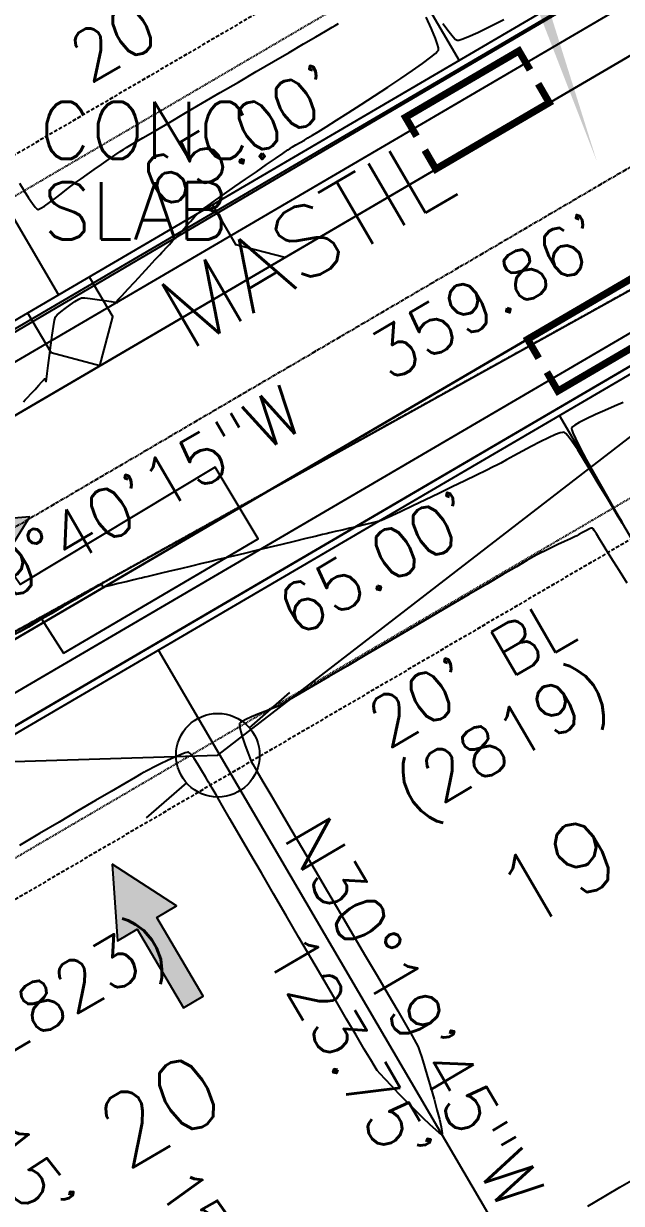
# Model space of a CAD drawing. Header units: feet. Extents: x 23 to 2149517, y -26 to 355304.
# Drawn here: x 2137644.7 to 2137728.4, y 340455.4 to 340620.5 of the extents above; entities that cross this region are included whole.
import ezdxf

# ---------------------------------------------------------------- set-up
doc = ezdxf.new("R2010")
doc.units = ezdxf.units.FT
doc.header["$MEASUREMENT"] = 0
for name, pattern in [('HIDDEN2', [0.1875, 0.125, -0.0625]), ('xhpc023-pt$0$CL', [0.7, 0.5, -0.05, 0.1, -0.05]), ('xhpc023-pt$0$DASHED', [0.75, 0.5, -0.25]), ('xhpc023-pt$0$HIDDEN2', [0.1875, 0.125, -0.0625])]:
    doc.linetypes.add(name, pattern=pattern)
for name, color, linetype in [('A-EC-CURLEX-MATTING', 6, 'Continuous'), ('A-EC-FLOW-ARROWS', 252, 'Continuous'), ('A-EC-INLET-PROTECTION', 7, 'HIDDEN2'), ('A-EC-SILT-FENCE', 4, 'SILT_FENCE'), ('A-EC-TXT', 7, 'Continuous'), ('C-TOPO-MINR-N', 2, 'Continuous'), ('xhpc023-pav$0$A-DRIVEWAY-N', 2, 'Continuous'), ('xhpc023-pav$0$A-PV-BC', 2, 'Continuous'), ('xhpc023-pav$0$A-SW-N', 6, 'Continuous'), ('xhpc023-pt$0$A-ADDRESS-N', 6, 'Continuous'), ('xhpc023-pt$0$A-BLDG-SETBACK', 2, 'xhpc023-pt$0$DASHED'), ('xhpc023-pt$0$V-CONC', 6, 'Continuous'), ('xhpc023-pt$0$V-CONC-TEXT', 2, 'Continuous'), ('xhpc023-pt$0$V-ESMT-UTIL-N', 2, 'xhpc023-pt$0$HIDDEN2'), ('xhpc023-pt$0$V-ESMT-UTIL-TEXT-N', 2, 'Continuous'), ('xhpc023-pt$0$V-LOT-NO', 6, 'Continuous'), ('xhpc023-pt$0$V-POWR-LINE', 2, 'xhpc023-pt$0$ELECT_LINE'), ('xhpc023-pt$0$V-PROP-RWAY-N', 7, 'Continuous'), ('xhpc023-pt$0$V-PROP-SUBD-N', 7, 'Continuous'), ('xhpc023-pt$0$V-ROAD-IDEN', 1, 'Continuous'), ('xhpc023-pt$0$V-RWAY-CNTR-N', 4, 'xhpc023-pt$0$CL'), ('xhpc023-pt$0$V-RWAY-CNTR-TEXT-N', 2, 'Continuous'), ('xhpc023-pt$0$V-SUBD-TEXT-N', 2, 'Continuous'), ('xhpc023-pt$0$xHPC007pt_PHASE1A$0$V-POWR-LINE', 6, 'xhpc023-pt$0$xHPC007pt_PHASE1A$0$ELECT_LINE'), ('xhpc023-pt$0$xHPC007pt_PHASE1A$0$V-POWR-TEXT', 6, 'Continuous')]:
    doc.layers.add(name, color=color, linetype=linetype)
doc.styles.get("Standard").update_dxf_attribs({"font": 'arial.ttf'})
doc.styles.add('xhpc023-pt$0$L100', font='simplex', dxfattribs={"height": 10})
doc.styles.add('xhpc023-pt$0$L60', font='simplex', dxfattribs={"height": 6})
doc.styles.add('xhpc023-pt$0$L70', font='simplex.shx', dxfattribs={"height": 7})
doc.styles.add('xhpc023-pt$0$L80', font='simplex', dxfattribs={"height": 8})
doc.styles.add('xhpc023-pt$0$Standard', font='txt')
doc.styles.add('xhpc023-pt$0$xHPC007pt_PHASE1A$0$Standard', font='txt')
doc.linetypes.add('SILT_FENCE', pattern='A,0.5,-0.1,["SF",Standard,S=0.1,R=0,X=-0.1,Y=-0.05],-0.1', length=0.7)
doc.linetypes.add('xhpc023-pt$0$ELECT_LINE', pattern='A,1,-0.02,["E",xhpc023-pt$0$Standard,S=0.075,R=0,X=-0.025,Y=-0.0375],-0.02', length=1.04)
doc.linetypes.add('xhpc023-pt$0$xHPC007pt_PHASE1A$0$ELECT_LINE', pattern='A,1,-0.02,["E",xhpc023-pt$0$xHPC007pt_PHASE1A$0$Standard,S=0.075,R=0,X=-0.025,Y=-0.0375],-0.02', length=1.04)

# ---------------------------------------------------------------- blocks, each defined once
blk = doc.blocks.new('xhpc023-pav')
at = {"layer": 'xhpc023-pav$0$A-SW-N'}
h = blk.add_hatch(dxfattribs=at)
h.set_pattern_fill('ANSI31', color=256, scale=40, angle=20)
h.paths.add_polyline_path([(2138073.73, 340606.49), (2138076.98, 340611.35), (2138072.74, 340612.19), (2138070.41, 340608.71, -0.187069), (2138040.81, 340587.96), (2138021.57, 340583.22, 0.104303), (2137982.9, 340564.57), (2137925.95, 340520.62, -0.048546), (2137876.71, 340489.73), (2137819.32, 340461.07, 0.054336), (2137764.65, 340425.88), (2137723.78, 340392.81, -0.115963), (2137690.8, 340376.9), (2137688.27, 340376.34), (2137687.74, 340372.12), (2137691.66, 340372.99, 0.115963), (2137726.29, 340389.7), (2137767.16, 340422.78, -0.054336), (2137821.11, 340457.49), (2137878.5, 340486.15, 0.048546), (2137928.39, 340517.45), (2137985.35, 340561.41, -0.104303), (2138022.52, 340579.34), (2138041.77, 340584.08, 0.187069)])
at = {"layer": 'xhpc023-pav$0$A-DRIVEWAY-N'}
for p, q in [((2137671.18, 340595.19), (2137674.46, 340589.58)), ((2137681.3, 340587.79), (2137674.46, 340589.58)), ((2137653.91, 340585.09), (2137657.2, 340579.48)), ((2137645.28, 340580.04), (2137648.57, 340574.43)), ((2137655.41, 340572.64), (2137657.2, 340579.48)), ((2137655.41, 340572.64), (2137648.57, 340574.43))]:
    blk.add_line(p, q, dxfattribs=at)
at = {"layer": 'xhpc023-pav$0$A-PV-BC'}
for p, q in [((2137825.01, 340671.87), (2137585.36, 340531.66)), ((2137827.01, 340641.75), (2137598.5, 340508.07))]:
    blk.add_line(p, q, dxfattribs=at)
at = {"layer": 'xhpc023-pav$0$A-SW-N'}
for p, q in [((2137576.91, 340538.88), (2137823.09, 340682.91)), ((2137597.68, 340500.06), (2137834.15, 340638.4)), ((2137601.18, 340497.47), (2137834.97, 340634.24))]:
    blk.add_line(p, q, dxfattribs=at)
at = {"layer": 'xhpc023-pav$0$A-SW-N', "flags": 128}
blk.add_lwpolyline([(2137577.45, 340534.56), (2137826.54, 340680.29), (2137831.17, 340697.98), (2137609.81, 341076.34), (2137591.42, 341081.47), (2137398.26, 340968.46)], dxfattribs=at)
blk = doc.blocks.new('A$C38D85891')
at = {"layer": 'A-EC-INLET-PROTECTION', "const_width": 1}
for points in [[(7.52, 5.71), (5.97, 8.36), (-9.91, -0.93), (-8.36, -3.58)], [(8.67, 3.76), (10.21, 1.11), (-5.67, -8.18), (-7.21, -5.53)]]:
    blk.add_lwpolyline(points, dxfattribs=at)
blk = doc.blocks.new('ARROW')
blk.add_hatch(color=256).paths.add_polyline_path([(0, 0), (12, 6), (12, 2), (28, 2), (28, -2), (12, -2), (12, -6)])
blk.add_lwpolyline([(0, 0), (12, 6), (12, 2), (28, 2), (28, -2), (12, -2), (12, -6), (0, 0)])
blk = doc.blocks.new('xhpc023-pt$0$xHPC007pt_PHASE1A$0$PP')
at = {"linetype": 'Continuous'}
for p, q in [((4.41, 3.85), (10.06, 8.78)), ((-4.41, -3.85), (-10.06, -8.78))]:
    blk.add_line(p, q, dxfattribs=at)
blk.add_circle((0, 0), 5.85, dxfattribs=at)
blk = doc.blocks.new('xhpc023-pt')
at = {"layer": 'xhpc023-pt$0$A-BLDG-SETBACK'}
for p, q in [((2137803.5, 340695.77), (2137576.4, 340562.92)), ((2137832.33, 340608.37), (2137619.31, 340483.75))]:
    blk.add_line(p, q, dxfattribs=at)
at = {"layer": 'xhpc023-pt$0$V-CONC'}
blk.add_lwpolyline([(2137650.31, 340532.41), (2137677.58, 340548.39), (2137671.52, 340558.44), (2137644.22, 340542.02), (2137641.97, 340545.38), (2137638.66, 340543.74), (2137643.56, 340535.12), (2137647.22, 340537.23), (2137650.31, 340532.41)], dxfattribs=at)
at = {"layer": 'xhpc023-pt$0$V-CONC-TEXT'}
blk.add_lwpolyline([(2137662.36, 340552.93, 0, 4.17, 0), (2137662.26, 340565.43, 0, 0, 0), (2137662.08, 340586.86, 0, 0, 0)], format="xyseb", dxfattribs=at)
at = {"layer": 'xhpc023-pt$0$V-ESMT-UTIL-N'}
for p, q in [((2137810.34, 340693.98), (2137574.28, 340555.88)), ((2137838.71, 340617.89), (2137616.45, 340487.87))]:
    blk.add_line(p, q, dxfattribs=at)
at = {"layer": 'xhpc023-pt$0$V-POWR-LINE', "linetype": 'xhpc023-pt$0$HIDDEN2', "flags": 128}
blk.add_lwpolyline([(2137608.75, 340516.19), (2137824.65, 340636), (2137982.29, 340722.3), (2138048.42, 340761.6)], dxfattribs=at)
at = {"layer": 'xhpc023-pt$0$V-PROP-RWAY-N'}
for p, q in [((2137822.23, 340683.56), (2137576.78, 340539.96)), ((2137835.18, 340633.21), (2137603.79, 340497.84))]:
    blk.add_line(p, q, dxfattribs=at)
at = {"layer": 'xhpc023-pt$0$V-PROP-SUBD-N'}
for p, q in [((2137645.11, 340718.97), (2137705.7, 340615.39)), ((2137589, 340686.14), (2137649.6, 340582.57)), ((2137781.54, 340460.04), (2137719.74, 340565.67)), ((2137726.45, 340425.48), (2137663.63, 340532.85))]:
    blk.add_line(p, q, dxfattribs=at)
at = {"layer": 'xhpc023-pt$0$V-RWAY-CNTR-N'}
blk.add_line((2137865.06, 340679.65), (2137554.45, 340497.93), dxfattribs=at)
at = {"layer": 'xhpc023-pt$0$xHPC007pt_PHASE1A$0$V-POWR-LINE', "flags": 128}
for points in [[(2137608.75, 340516.19), (2137824.65, 340636), (2137982.29, 340722.3), (2138048.42, 340761.6)], [(2137598.03, 340619.37), (2137608.75, 340516.19), (2137671.92, 340518.12), (2137824.65, 340636)]]:
    blk.add_lwpolyline(points, dxfattribs=at)
at = {"layer": 'xhpc023-pt$0$xHPC007pt_PHASE1A$0$V-POWR-TEXT'}
blk.add_blockref('xhpc023-pt$0$xHPC007pt_PHASE1A$0$PP', (2137671.92, 340518.12), dxfattribs=at)
at = {"layer": 'xhpc023-pt$0$A-ADDRESS-N', "char_height": 7, "width": 77.1852, "attachment_point": 5, "rotation": 30.3291, "style": 'xhpc023-pt$0$L70'}
for s, insert in [('(2819)', (2137712.23, 340519.18)), ('(2823)', (2137650.4, 340483.57))]:
    blk.add_mtext(s, dxfattribs=dict(at, insert=insert))
at = {"layer": 'xhpc023-pt$0$A-BLDG-SETBACK', "char_height": 7, "attachment_point": 2, "style": 'xhpc023-pt$0$L70'}
for s, insert, rotation in [("20' BL", (2137663.81, 340625.87), 30.1497), ("20' BL", (2137705.57, 340532.7), 30.1497), ("15' BL", (2137652.96, 340455.3), 307.8589)]:
    blk.add_mtext(s, dxfattribs=dict(at, insert=insert, rotation=rotation))
at = {"layer": 'xhpc023-pt$0$V-CONC-TEXT', "style": 'xhpc023-pt$0$L80'}
for s, p in [('CONC.', (2137646.92, 340601.59)), ('SLAB', (2137647.36, 340590.34))]:
    blk.add_text(s, height=8, dxfattribs=at).set_placement(p)
at = {"layer": 'xhpc023-pt$0$V-ESMT-UTIL-TEXT-N', "insert": (2137674.39, 340446.99), "char_height": 6, "attachment_point": 5, "rotation": 305.4904, "style": 'xhpc023-pt$0$L60'}
blk.add_mtext("\\A1;15' U.E", dxfattribs=at)
at = {"layer": 'xhpc023-pt$0$V-LOT-NO', "char_height": 10, "width": 34.0116, "attachment_point": 5, "rotation": 30.3291, "style": 'xhpc023-pt$0$L100'}
for s, insert in [('19', (2137719.46, 340501.79, 572.5)), ('20', (2137663.81, 340468.4, 286.25))]:
    blk.add_mtext(s, dxfattribs=dict(at, insert=insert))
at = {"layer": 'xhpc023-pt$0$V-ROAD-IDEN', "insert": (2137684.25, 340590.04), "char_height": 10, "width": 185.9116, "attachment_point": 5, "rotation": 30.3291, "style": 'xhpc023-pt$0$L100'}
blk.add_mtext('MASTIL', dxfattribs=at)
at = {"layer": 'xhpc023-pt$0$V-RWAY-CNTR-TEXT-N', "char_height": 7, "attachment_point": 8, "rotation": 30.3291, "style": 'xhpc023-pt$0$L70'}
for s, insert in [("359.86'", (2137711.47, 340579.37)), ('S59°40\'15"W ', (2137658.38, 340548.89))]:
    blk.add_mtext(s, dxfattribs=dict(at, insert=insert))
at = {"layer": 'xhpc023-pt$0$V-SUBD-TEXT-N', "char_height": 7, "style": 'xhpc023-pt$0$L70'}
for s, insert, attachment_point, rotation in [("65.00'", (2137673.19, 340607.8), 2, 30.3291), ("65.00'", (2137692.39, 340548.05), 2, 30.3291), ('N30°19\'45"W', (2137696.39, 340480.33), 8, 300.3291), ("123.75'", (2137693.37, 340478.56), 2, 300.3291)]:
    blk.add_mtext(s, dxfattribs=dict(at, insert=insert, attachment_point=attachment_point, rotation=rotation))

msp = doc.modelspace()

# ---------------------------------------------------------------- block references
at = {"layer": 'A-EC-CURLEX-MATTING'}
msp.add_blockref('xhpc023-pt', (0, 0), dxfattribs=at)

# ---------------------------------------------------------------- next in the draw order: linework, layer by layer
for points in [[(2137670.62, 340388.88, -0.020906), (2137597.86, 340483.23, -0.00681), (2137601.18, 340497.47), (2137834.97, 340634.24, -5.810571), (2137834.97, 340634.24, 0.811703), (2137866.43, 340724.84, 0.069055), (2137866.43, 340724.84), (2137654.43, 341086.23, -0.149441), (2137653.08, 341091.91, 0.824303), (2137560.97, 341116.03, -0.149441), (2137557, 341111.73), (2137389.06, 341013.48, -0.149441), (2137383.37, 341012.13, 0.824289), (2137359.25, 340920.01, -0.14935), (2137363.55, 340916.05), (2137406.28, 340843.01, -0.100424), (2137467.54, 340663.68, 0.039884), (2137488.12, 340566.52, 0.039884)], [(2137660.46, 340381.44, -0.020999), (2137590.35, 340472.58, -0.432054), (2137598.5, 340508.07), (2137827.01, 340641.75, -0.15088), (2137838.5, 340644.44, 0.784499), (2137861.31, 340715.67, -0.088743), (2137856.2, 340721.53), (2137645.8, 341081.18, -0.149441), (2137643.1, 341092.55, 0.824303), (2137569.98, 341111.7, -0.149441), (2137562.05, 341103.1), (2137394.11, 341004.84, -0.149441), (2137382.73, 341002.15, 0.824289), (2137363.58, 340929.03, -0.14935), (2137372.18, 340921.1), (2137414.92, 340848.06, -0.100424), (2137477.46, 340664.97, 0.039884), (2137497.71, 340569.37, 1.206369)], [(2137825.01, 340671.87, 0.414214), (2137833.97, 340706.07), (2137615.32, 341079.81, 0.414214), (2137587.95, 341086.97), (2137395.42, 340974.33, 0.413395), (2137388.31, 340947), (2137438.22, 340861.69, -0.086514), (2137499.82, 340696.41, 0.043454), (2137527.06, 340598.38, 0.028283), (2137550.33, 340536.9, 0.447083), (2137578.7, 340527.77), (2137825.01, 340671.87)]]:
    msp.add_lwpolyline(points, format="xyb", dxfattribs=at)
msp.add_lwpolyline([(2137823.09, 340682.91, -0.002722), (2137826.88, 340697.39), (2137613.59, 341078.8, 0.414214), (2137599.91, 341082.38), (2137407.39, 340969.75, 0.413052), (2137403.85, 340956.09), (2137453.76, 340870.78, -0.086514), (2137516.55, 340702.29, 0.043568), (2137543.42, 340605.67, 0.028398), (2137566.37, 340545, 0.447083), (2137580.56, 340540.44)], format="xyb", close=True, dxfattribs=at)
at = {"layer": 'A-EC-TXT'}
for points in [[(2137700.86, 340665.01, 568), (2137725, 340601.24, 568), (2137698.86, 340668.47, 568), (2137725, 340601.24, 568)], [(2137700.86, 340665.01, 568), (2137725, 340601.24, 568), (2137704.33, 340667.01, 568), (2137725, 340601.24, 568)]]:
    msp.add_solid(points, dxfattribs=at)
at = {"layer": 'C-TOPO-MINR-N', "color": 2, "linetype": 'Continuous', "lineweight": -3}
for points, elevation in [([(2137644.71, 340567.6), (2137644.94, 340567.85), (2137645.32, 340568.25), (2137645.73, 340568.7), (2137646.1, 340569.1), (2137646.32, 340569.33), (2137646.52, 340569.56), (2137646.86, 340569.93), (2137647.23, 340570.33), (2137647.49, 340570.61), (2137647.62, 340570.74), (2137647.66, 340570.79), (2137647.67, 340570.79), (2137647.69, 340570.78), (2137647.73, 340570.72), (2137647.8, 340570.57), (2137647.87, 340570.45), (2137647.91, 340570.75), (2137648.01, 340571.54), (2137648.15, 340572.69), (2137648.32, 340574.06), (2137648.51, 340575.52), (2137648.7, 340576.93), (2137648.88, 340578.15), (2137649.04, 340579.04), (2137649.16, 340579.48), (2137649.42, 340579.77), (2137649.92, 340580.19), (2137650.55, 340580.68), (2137651.25, 340581.19), (2137651.91, 340581.64), (2137652.47, 340581.98), (2137652.83, 340582.14), (2137653.28, 340582.15), (2137654.06, 340582.07), (2137655.04, 340581.94), (2137656.05, 340581.79), (2137656.96, 340581.64), (2137657.51, 340581.55), (2137657.77, 340581.5), (2137657.85, 340581.49), (2137657.86, 340581.49), (2137657.86, 340581.49), (2137657.84, 340581.53), (2137657.79, 340581.6), (2137657.76, 340581.67), (2137657.96, 340581.9), (2137658.52, 340582.5), (2137659.33, 340583.37), (2137660.3, 340584.41), (2137661.32, 340585.52), (2137662.31, 340586.58), (2137663.16, 340587.5), (2137663.78, 340588.17), (2137664.07, 340588.48), (2137664.31, 340588.74), (2137664.69, 340589.15), (2137665.14, 340589.63), (2137665.59, 340590.12), (2137665.97, 340590.53), (2137666.21, 340590.78), (2137666.45, 340591.05), (2137666.9, 340591.54), (2137667.46, 340592.17), (2137668.08, 340592.85), (2137668.67, 340593.48), (2137669.16, 340594), (2137669.48, 340594.31), (2137669.82, 340594.57), (2137670.55, 340595.09), (2137671.6, 340595.83), (2137672.87, 340596.72), (2137674.3, 340597.72), (2137675.81, 340598.77), (2137677.31, 340599.81), (2137678.74, 340600.8), (2137680, 340601.67), (2137681.03, 340602.38), (2137681.74, 340602.87), (2137682.05, 340603.08), (2137682.36, 340603.27), (2137682.86, 340603.56), (2137683.45, 340603.9), (2137684.05, 340604.24), (2137684.54, 340604.53), (2137684.85, 340604.72), (2137685.18, 340604.92), (2137685.95, 340605.4), (2137687.08, 340606.11), (2137688.52, 340607.02), (2137690.17, 340608.07), (2137691.97, 340609.22), (2137693.85, 340610.43), (2137695.72, 340611.65), (2137697.52, 340612.85), (2137699.17, 340613.97), (2137700.6, 340614.98), (2137701.74, 340615.83), (2137702.38, 340616.37), (2137702.69, 340616.67), (2137702.8, 340616.82), (2137702.82, 340616.88), (2137702.83, 340616.95), (2137702.81, 340617.16), (2137702.7, 340617.61), (2137702.4, 340618.45), (2137701.83, 340619.82), (2137701.09, 340621.45)], 571), ([(2137703.42, 340620.56), (2137704.29, 340619.38), (2137704.85, 340618.7), (2137705.17, 340618.37), (2137705.34, 340618.25), (2137705.4, 340618.23), (2137705.47, 340618.22), (2137705.66, 340618.24), (2137706.09, 340618.37), (2137706.93, 340618.7), (2137708.32, 340619.32), (2137710.02, 340620.14), (2137711.96, 340621.1)], 571), ([(2137644.15, 340598.21), (2137644.8, 340597.15), (2137645.42, 340596.17), (2137645.97, 340595.34), (2137646.34, 340594.86), (2137646.55, 340594.63), (2137646.65, 340594.55), (2137646.7, 340594.54), (2137646.74, 340594.54), (2137646.87, 340594.57), (2137647.14, 340594.69), (2137647.62, 340594.98), (2137648.35, 340595.49), (2137649.16, 340596.09), (2137649.98, 340596.72), (2137650.73, 340597.31), (2137651.33, 340597.79), (2137651.72, 340598.08), (2137652.1, 340598.35), (2137652.76, 340598.81), (2137653.61, 340599.41), (2137654.59, 340600.1), (2137655.61, 340600.82), (2137656.61, 340601.51), (2137657.51, 340602.14), (2137658.22, 340602.63), (2137658.69, 340602.94), (2137659.13, 340603.2), (2137660.06, 340603.75), (2137661.41, 340604.55), (2137663.12, 340605.55), (2137665.13, 340606.72), (2137667.37, 340608.03), (2137669.77, 340609.43), (2137672.26, 340610.89), (2137674.79, 340612.36), (2137677.29, 340613.82), (2137679.69, 340615.22), (2137681.92, 340616.52), (2137683.93, 340617.69), (2137685.64, 340618.69), (2137686.98, 340619.48), (2137687.91, 340620.03), (2137688.33, 340620.28), (2137688.8, 340620.57)], 572), ([(2137728.7, 340567.49), (2137727.47, 340566.98), (2137726.13, 340566.4), (2137724.79, 340565.81), (2137723.55, 340565.22), (2137722.51, 340564.69), (2137721.89, 340564.33), (2137721.59, 340564.1), (2137721.48, 340563.97), (2137721.45, 340563.92), (2137721.45, 340563.86), (2137721.48, 340563.68), (2137721.62, 340563.26), (2137721.98, 340562.45), (2137722.65, 340561.12), (2137723.5, 340559.54), (2137724.46, 340557.81), (2137725.46, 340556.05), (2137726.43, 340554.36), (2137727.29, 340552.86), (2137727.99, 340551.65), (2137728.38, 340550.96), (2137728.55, 340550.64)], 571), ([(2137728.52, 340550.62), (2137728.33, 340550.93), (2137727.93, 340551.6), (2137727.22, 340552.79), (2137726.33, 340554.28), (2137725.34, 340555.94), (2137724.3, 340557.67), (2137723.27, 340559.34), (2137722.31, 340560.86), (2137721.47, 340562.1), (2137720.94, 340562.83), (2137720.63, 340563.17), (2137720.48, 340563.29), (2137720.43, 340563.32), (2137720.36, 340563.33), (2137720.19, 340563.32), (2137719.84, 340563.23), (2137719.2, 340563), (2137718.2, 340562.55), (2137717.04, 340561.98), (2137715.8, 340561.34), (2137714.56, 340560.67), (2137713.38, 340560.02), (2137712.34, 340559.45), (2137711.53, 340559.01), (2137711, 340558.73), (2137710.46, 340558.47), (2137709.47, 340557.99), (2137708.12, 340557.33), (2137706.51, 340556.55), (2137704.73, 340555.69), (2137702.85, 340554.78), (2137700.98, 340553.88), (2137699.21, 340553.02), (2137697.61, 340552.26), (2137696.29, 340551.64), (2137695.33, 340551.2), (2137694.83, 340550.98), (2137694.34, 340550.84), (2137693.57, 340550.64), (2137692.61, 340550.4), (2137691.54, 340550.15), (2137690.42, 340549.89), (2137689.34, 340549.64), (2137688.37, 340549.42), (2137687.6, 340549.25), (2137687.1, 340549.13), (2137686.56, 340549), (2137685.56, 340548.76), (2137684.22, 340548.44), (2137682.61, 340548.05), (2137680.86, 340547.63), (2137679.04, 340547.2), (2137677.27, 340546.77), (2137675.64, 340546.38), (2137674.25, 340546.05), (2137673.21, 340545.8), (2137672.6, 340545.65), (2137671.98, 340545.5), (2137670.97, 340545.26), (2137669.68, 340544.95), (2137668.22, 340544.6), (2137666.68, 340544.23), (2137665.19, 340543.87), (2137663.84, 340543.55), (2137662.73, 340543.28), (2137661.98, 340543.1), (2137661.7, 340543.03), (2137661.56, 340543), (2137661.35, 340542.95), (2137661.21, 340542.92), (2137660.9, 340542.84), (2137660.13, 340542.66), (2137659.09, 340542.41), (2137657.96, 340542.14), (2137656.93, 340541.89), (2137656.3, 340541.74), (2137656, 340541.67), (2137655.9, 340541.64), (2137655.89, 340541.64), (2137655.88, 340541.64), (2137655.87, 340541.66), (2137655.85, 340541.7), (2137655.83, 340541.74), (2137655.75, 340541.9), (2137655.64, 340542.06), (2137655.34, 340541.9), (2137654.55, 340541.44), (2137653.37, 340540.75), (2137651.9, 340539.89), (2137650.27, 340538.93), (2137648.56, 340537.93), (2137646.9, 340536.96), (2137645.39, 340536.07), (2137644.14, 340535.34)], 571), ([(2137729.26, 340542.23), (2137728.17, 340543.93), (2137727.33, 340545.25), (2137726.77, 340546.12), (2137726.54, 340546.48), (2137726.29, 340546.89), (2137725.89, 340547.56), (2137725.42, 340548.34), (2137724.95, 340549.09), (2137724.64, 340549.57), (2137724.46, 340549.81), (2137724.37, 340549.89), (2137724.35, 340549.91), (2137724.31, 340549.91), (2137724.21, 340549.89), (2137723.97, 340549.8), (2137723.56, 340549.6), (2137723, 340549.3), (2137722.49, 340549.02), (2137722.17, 340548.85), (2137721.88, 340548.71), (2137721.28, 340548.43), (2137720.48, 340548.05), (2137719.55, 340547.61), (2137718.61, 340547.16), (2137717.74, 340546.74), (2137717.05, 340546.4), (2137716.61, 340546.19), (2137716.19, 340545.94), (2137715.2, 340545.37), (2137713.73, 340544.51), (2137711.84, 340543.41), (2137709.6, 340542.09), (2137707.08, 340540.62), (2137704.35, 340539.02), (2137701.49, 340537.34), (2137698.55, 340535.61), (2137695.61, 340533.89), (2137692.74, 340532.21), (2137690.01, 340530.61), (2137687.49, 340529.14), (2137685.26, 340527.83), (2137683.37, 340526.72), (2137681.9, 340525.86), (2137680.91, 340525.29), (2137680.49, 340525.05), (2137680.06, 340524.86), (2137679.36, 340524.58), (2137678.49, 340524.24), (2137677.54, 340523.86), (2137676.62, 340523.48), (2137675.82, 340523.12), (2137675.33, 340522.86), (2137675.08, 340522.7), (2137674.99, 340522.61), (2137674.96, 340522.57), (2137674.95, 340522.52), (2137674.94, 340522.36), (2137674.99, 340522.02), (2137675.13, 340521.41), (2137675.41, 340520.48), (2137675.75, 340519.47), (2137676.1, 340518.52), (2137676.39, 340517.74), (2137676.59, 340517.26), (2137676.81, 340516.85), (2137677.37, 340515.89), (2137678.22, 340514.44), (2137679.32, 340512.56), (2137680.63, 340510.32), (2137682.13, 340507.79), (2137683.76, 340505.02), (2137685.49, 340502.09), (2137687.27, 340499.05), (2137689.08, 340495.98), (2137690.88, 340492.93), (2137692.61, 340489.98), (2137694.26, 340487.18), (2137695.77, 340484.61), (2137697.1, 340482.32), (2137698.23, 340480.38), (2137699.11, 340478.85), (2137699.7, 340477.81), (2137699.96, 340477.31), (2137700.17, 340476.73), (2137700.48, 340475.78), (2137700.87, 340474.54), (2137701.3, 340473.1), (2137701.75, 340471.56), (2137702.19, 340469.99), (2137702.6, 340468.5), (2137702.94, 340467.17), (2137703.19, 340466.09), (2137703.3, 340465.47), (2137703.33, 340465.18), (2137703.32, 340465.07), (2137703.3, 340465.05), (2137703.27, 340465.05), (2137703.17, 340465.09), (2137702.93, 340465.25), (2137702.44, 340465.66), (2137701.63, 340466.4), (2137700.63, 340467.35), (2137699.53, 340468.44), (2137698.39, 340469.59), (2137697.26, 340470.74), (2137696.22, 340471.82), (2137695.33, 340472.77), (2137694.65, 340473.5), (2137694.25, 340473.97), (2137693.95, 340474.44), (2137693.32, 340475.47), (2137692.42, 340476.98), (2137691.28, 340478.91), (2137689.94, 340481.19), (2137688.43, 340483.77), (2137686.79, 340486.57), (2137685.06, 340489.53), (2137683.28, 340492.58), (2137681.49, 340495.67), (2137679.72, 340498.71), (2137678.01, 340501.66), (2137676.4, 340504.43), (2137674.92, 340506.98), (2137673.61, 340509.22), (2137672.52, 340511.1), (2137671.68, 340512.56), (2137671.12, 340513.52), (2137670.88, 340513.92), (2137670.62, 340514.36), (2137670.2, 340515.08), (2137669.68, 340515.95), (2137669.13, 340516.85), (2137668.59, 340517.66), (2137668.22, 340518.16), (2137667.99, 340518.41), (2137667.87, 340518.51), (2137667.82, 340518.53), (2137667.77, 340518.54), (2137667.63, 340518.52), (2137667.32, 340518.44), (2137666.76, 340518.23), (2137665.88, 340517.85), (2137664.89, 340517.39), (2137663.89, 340516.91), (2137662.97, 340516.45), (2137662.24, 340516.08), (2137661.77, 340515.84), (2137661.77, 340515.84), (2137661.73, 340515.82), (2137661.58, 340515.73), (2137661.18, 340515.5), (2137660.35, 340515.01), (2137658.88, 340514.16), (2137657, 340513.06), (2137654.8, 340511.76), (2137652.33, 340510.32), (2137649.69, 340508.76), (2137646.93, 340507.14), (2137644.13, 340505.5)], 572), ([(2137723.74, 340455.01), (2137724.76, 340455.6), (2137726.27, 340456.49), (2137728.21, 340457.63), (2137730.51, 340458.97)], 572)]:
    msp.add_lwpolyline(points, dxfattribs=dict(at, elevation=elevation))

# ---------------------------------------------------------------- next in the draw order: block references
msp.add_blockref('xhpc023-pav', (0, 0))
at = {"layer": 'A-EC-FLOW-ARROWS', "yscale": 0.8, "zscale": 0.8}
for p, xscale, rotation in [((2137645.61, 340551.47, 571), -0.8000000000000002, 31.14987464553471), ((2137657.11, 340502.86), -0.8, 120.5659665853435)]:
    msp.add_blockref('ARROW', p, dxfattribs=dict(at, xscale=xscale, rotation=rotation))
at = {"layer": 'A-EC-SILT-FENCE'}
for p in [(2137708.11, 340608.36), (2137725.21, 340577.28)]:
    msp.add_blockref('A$C38D85891', p, dxfattribs=at)

doc.saveas('drawing.dxf')
